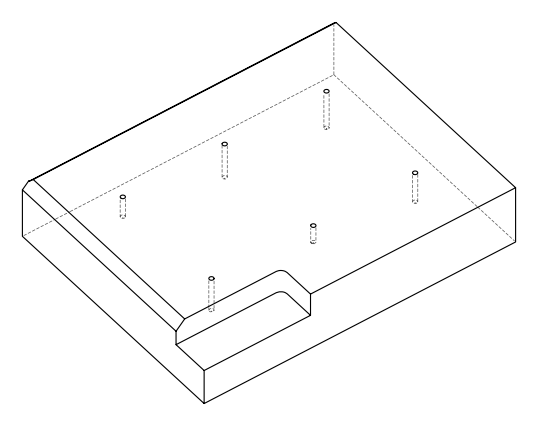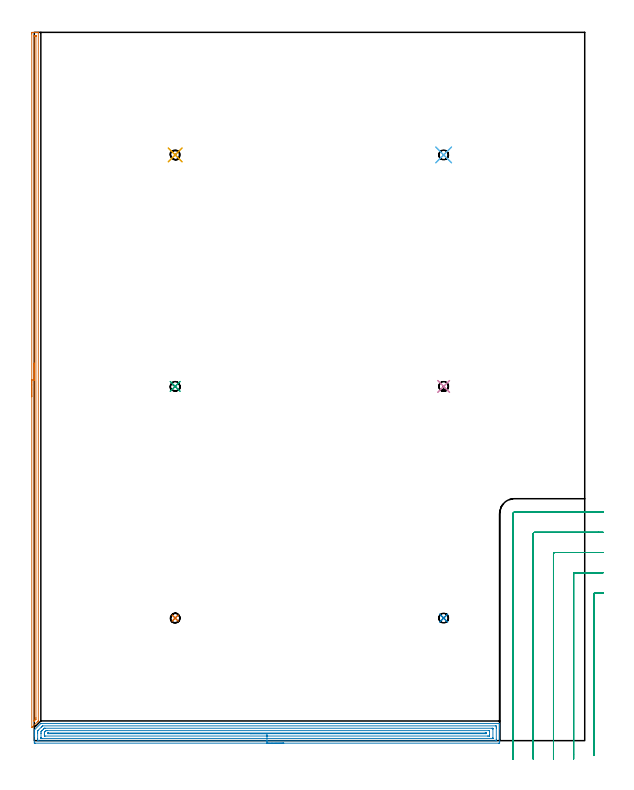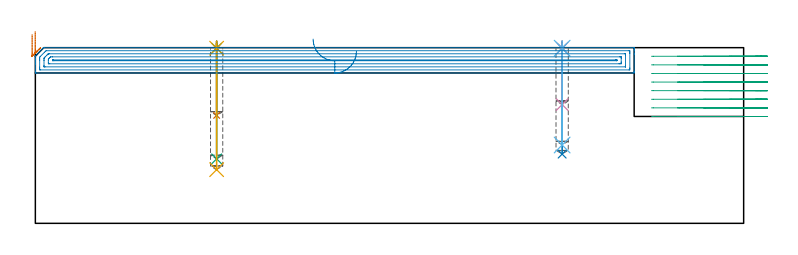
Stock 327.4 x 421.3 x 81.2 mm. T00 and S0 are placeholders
(PLAN: 15 operations, 3 tool changes, 32.6 min)
(1 SPOT_DRILL | STEP1POCKET | NXT0321_9005460120000 | 0.03 min | 1 mm3)
(2 SPOT_DRILL_1 | STEP1POCKET_1 | NXT0321_9005460120000 | 0.03 min | 0 mm3)
(3 SPOT_DRILL_2 | STEP1POCKET_2 | NXT0321_9005460120000 | 0.03 min | 0 mm3)
(4 SPOT_DRILL_3 | STEP1POCKET_3 | NXT0321_9005460120000 | 0.03 min | 0 mm3)
(5 SPOT_DRILL_4 | STEP1POCKET_4 | NXT0321_9005460120000 | 0.03 min | 0 mm3)
(6 SPOT_DRILL_5 | STEP1POCKET_5 | NXT0321_9005460120000 | 0.03 min | 0 mm3)
(7 DRILL_BLIND_HOLE_INTO_CENTER | STEP1POCKET | UGT0301_452 | 0.13 min | 758 mm3)
(8 DRILL_BLIND_HOLE_INTO_CENTER_1 | STEP1POCKET_1 | UGT0301_452 | 0.21 min | 1209 mm3)
(9 DRILL_BLIND_HOLE_INTO_CENTER_2 | STEP1POCKET_2 | UGT0301_452 | 0.22 min | 1261 mm3)
(10 DRILL_BLIND_HOLE_INTO_CENTER_3 | STEP1POCKET_3 | UGT0301_452 | 0.11 min | 632 mm3)
(11 DRILL_BLIND_HOLE_INTO_CENTER_4 | STEP1POCKET_4 | UGT0301_452 | 0.24 min | 1389 mm3)
(12 DRILL_BLIND_HOLE_INTO_CENTER_5 | STEP1POCKET_5 | UGT0301_452 | 0.19 min | 1103 mm3)
(13 AREA_MILL | FG_CHAMFER_SURFACE | UGT0205_001 | 6.75 min | 3162 mm3)
(14 AREA_MILL_1 | FG_CHAMFER_SURFACE_1 | UGT0205_001 | 11.22 min | 19350 mm3)
(15 MILL_CORNER_NOTCH_RECTANGULAR | CORNER_NOTCH_RECTANGULAR | UGT0201_008 | Follow Part, ap 4, ae 75% | 13.34 min | 230591 mm3)
(TOOL NXT0321_9005460120000 | NC Spot Drill, 142deg, 12mm, Carbide, Uncoated | D12 PA142 FL30 Z2)
(TOOL UGT0301_452 | Carbide Drill 5.7 mm | D5.7 PA118 FL57 Z2)
(TOOL UGT0205_001 | Chamfer Mill 20 x 3 x 45 deg. | D20 FL50 Z2)
(TOOL UGT0201_008 | End Mill 16 mm | D16 FL32 Z4)
(OP 1 SPOT_DRILL)
G17 G21 G94 G90
T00 M6
G54
G17 G0 G90 X83.8 Y72.9 S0 M3
G43 Z91.2 H0
G94 G81 G98 Z80.955 F250. R84.2
G80
M5
M2
(OP 2 SPOT_DRILL_1)
G17 G21 G94 G90
T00 M6
G54
G17 G0 G90 X243.5 Y72.9 S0 M3
G43 Z91.2 H0
G94 G81 G98 Z80.955 F250. R84.2
G80
M5
M2
(OP 3 SPOT_DRILL_2)
G17 G21 G94 G90
T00 M6
G54
G17 G0 G90 X83.8 Y210.7 S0 M3
G43 Z91.2 H0
G94 G81 G98 Z80.955 F250. R84.2
G80
M5
M2
(OP 4 SPOT_DRILL_3)
G17 G21 G94 G90
T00 M6
G54
G17 G0 G90 X243.5 Y210.7 S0 M3
G43 Z91.2 H0
G94 G81 G98 Z80.955 F250. R84.2
G80
M5
M2
(OP 5 SPOT_DRILL_4)
G17 G21 G94 G90
T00 M6
G54
G17 G0 G90 X83.8 Y348.4 S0 M3
G43 Z91.2 H0
G94 G81 G98 Z80.955 F250. R84.2
G80
M5
M2
(OP 6 SPOT_DRILL_5)
G17 G21 G94 G90
T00 M6
G54
G17 G0 G90 X243.5 Y348.4 S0 M3
G43 Z91.2 H0
G94 G81 G98 Z80.955 F250. R84.2
G80
M5
M2
(OP 7 DRILL_BLIND_HOLE_INTO_CENTER)
G17 G21 G94 G90
T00 M6
G54
G17 G0 G90 X83.8 Y72.9 S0 M3
G43 Z91.2 H0
G94 G81 G98 Z49.9 F250. R83.2
G80
M5
M2
(OP 8 DRILL_BLIND_HOLE_INTO_CENTER_1)
G17 G21 G94 G90
T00 M6
G54
G17 G0 G90 X243.5 Y72.9 S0 M3
G43 Z91.2 H0
G94 G81 G98 Z32. F250. R83.2
G80
M5
M2
(OP 9 DRILL_BLIND_HOLE_INTO_CENTER_2)
G17 G21 G94 G90
T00 M6
G54
G17 G0 G90 X83.8 Y210.7 S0 M3
G43 Z91.2 H0
G94 G81 G98 Z29.8 F250. R83.2
G80
M5
M2
(OP 10 DRILL_BLIND_HOLE_INTO_CENTER_3)
G17 G21 G94 G90
T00 M6
G54
G17 G0 G90 X243.5 Y210.7 S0 M3
G43 Z91.2 H0
G94 G81 G98 Z54.9 F250. R83.2
G80
M5
M2
(OP 11 DRILL_BLIND_HOLE_INTO_CENTER_4)
G17 G21 G94 G90
T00 M6
G54
G17 G0 G90 X83.8 Y348.4 S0 M3
G43 Z91.2 H0
G94 G81 G98 Z24.8 F250. R83.2
G80
M5
M2
(OP 12 DRILL_BLIND_HOLE_INTO_CENTER_5)
G17 G21 G94 G90
T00 M6
G54
G17 G0 G90 X243.5 Y348.4 S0 M3
G43 Z91.2 H0
G94 G81 G98 Z36.2 F250. R83.2
G80
M5
M2
(OP 13 AREA_MILL)
G17 G21 G94 G90
T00 M6
G54
G17 G0 G90 X-1.5 Y204.55 S1061 M3
G43 Z91.2 H0
Z87.3
G94 G1 Y204.588 Z86.428 F250.
Y204.702 Z85.564
Y204.891 Z84.712
Y205.153 Z83.88
Y205.487 Z83.074
Y205.89 Z82.3
Y206.359 Z81.564
Y206.89 Z80.872
Y207.479 Z80.229
Y208.122 Z79.64
Y208.814 Z79.109
Y209.55 Z78.64
Y210.324 Z78.237
Y211.13 Z77.903
Y211.962 Z77.641
Y212.814 Z77.452
Y213.679 Z77.338
Y214.55 Z77.3
Y420.387
X-1.499 Y420.67 Z77.301
X-1.492 Y421.273 Z77.304
X-1.491 Y421.293 Z77.305
X-0.889 Y421.3 Z77.906
X0.531 Z79.327
X0.896 Z79.692
X1.628 Z80.428
X1.899 Z80.699
X2.333 Y421.297 Z81.125
X2.398 Y421.295 Z81.189
Y421.294
X2.4 Y421.116 Z81.2
Y12.007
X2.394 Y11.703 Z81.188
X2.389 Y11.688 Z81.185
X1.814 Y11.113 Z80.613
X-1.167 Y8.132 Z77.632
X-1.336 Y7.963 Z77.461
X-1.469 Y7.834 Z77.329
X-1.494 Y7.817 Z77.303
X-1.499 Y7.834 Z77.299
X-1.5 Y214.55 Z77.3
X-0.086 Z78.714
Y418.97
X-0.085 Y419.06 Z78.715
X-0.081 Y419.238 Z78.719
X-0.079 Y419.284 Z78.721
X-0.072 Y419.29 Z78.728
X-0.048 Y419.294 Z78.752
X0.004 Y419.297 Z78.804
X0.479 Y419.3 Z79.279
X0.896 Y419.299 Z79.696
X0.956 Y419.297 Z79.756
X0.973 Y419.294 Z79.773
X0.977 Y419.292 Z79.777
X0.979 Y419.267 Z79.779
X0.983 Y419.149 Z79.783
X0.985 Y418.971 Z79.785
X0.986 Y418.881 Z79.786
Y13.707
X0.983 Y12.902 Z79.783
X0.98 Y12.817 Z79.78
X0.975 Y12.737 Z79.775
X0.896 Y12.654 Z79.696
X0.576 Y12.328 Z79.376
X0.004 Y11.754 Z78.804
X-0.04 Y11.712 Z78.76
X-0.074 Y11.683 Z78.726
X-0.078 Y11.682 Z78.722
X-0.08 Y11.69 Z78.72
X-0.083 Y11.739 Z78.717
X-0.085 Y11.918 Z78.715
X-0.086 Y12.007 Z78.714
Y214.55
Y215.422 Z78.752
Y216.287 Z78.866
Y217.138 Z79.055
Y217.97 Z79.317
Y218.776 Z79.651
Y219.55 Z80.054
Y220.286 Z80.523
Y220.978 Z81.054
Y221.621 Z81.643
Y222.211 Z82.286
Y222.742 Z82.979
Y223.21 Z83.714
Y223.613 Z84.488
Y223.947 Z85.294
Y224.209 Z86.126
Y224.398 Z86.978
Y224.512 Z87.843
Y224.55 Z88.714
G0 Z91.2
M5
M2
(OP 14 AREA_MILL_1)
G17 G21 G94 G90
T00 M6
G54
G17 G0 G90 X148.4 Y-1.5 S1061 M3
G43 Z91.2 H0
Z79.5
G94 G1 X148.362 Z78.628 F250.
X148.248 Z77.764
X148.059 Z76.912
X147.797 Z76.08
X147.463 Z75.274
X147.06 Z74.5
X146.592 Z73.764
X146.06 Z73.072
X145.471 Z72.429
X144.828 Z71.84
X144.136 Z71.308
X143.4 Z70.84
X142.626 Z70.437
X141.82 Z70.103
X140.988 Z69.841
X140.136 Z69.652
X139.272 Z69.538
X138.4 Z69.5
X0.598 Y-1.499 Z69.501
X0.073 Y-1.494 Z69.503
X0.008 Y-1.491 Z69.506
X0. Y-0.972 Z70.025
Y2.576 Z73.571
Y3.161 Z74.158
Y3.463 Z74.46
Y4.048 Z75.044
Y4.35 Z75.346
Y4.955 Z75.954
Y5.237 Z76.236
Y6.083 Z77.083
Y6.114 Z77.113
Y6.3 Z77.297
X3.814 Y10.115 Z81.113
X3.838 Y10.138 Z81.136
X3.913 Y10.207 Z81.191
X4.163 Y10.2 Z81.2
X276.648
X276.79 Y10.197 Z81.188
X276.793 Y10.172 Z81.164
X276.8 Y9.84 Z80.839
Y9.39 Z80.389
Y8.785 Z79.78
Y7.595 Z78.592
Y7.011 Z78.005
Y-0.679 Z70.318
X276.797 Y-0.972 Z70.025
X276.792 Y-1.492 Z69.506
X276.727 Y-1.494 Z69.503
X276.202 Y-1.5 Z69.5
X138.4
Y-0.086 Z70.914
X2.383
X2.01 Y-0.085 Z70.915
X2.003 Y0.292 Z71.292
X2.001 Y0.802 Z71.802
X2. Y1.182 Z72.182
Y4.35 Z75.35
Y4.729 Z75.729
X2.003 Y5.237 Z76.237
X2.008 Y5.609 Z76.609
X2.023 Y5.861 Z76.861
X2.275 Y6.124 Z77.124
X2.328 Y6.178 Z77.178
X4.166 Y8.016 Z79.016
X4.554 Y8.399 Z79.399
X4.947 Y8.785 Z79.785
X5.057 Y8.786 Z79.786
X274.417
X274.79 Y8.785 Z79.785
X274.797 Y8.408 Z79.408
X274.799 Y7.898 Z78.898
X274.8 Y7.518 Z78.518
X274.799 Y0.802 Z71.802
X274.798 Y0.425 Z71.425
X274.79 Y-0.085 Z70.915
X274.419 Y-0.086 Z70.914
X138.4
Y1.328 Z72.328
X4.528 Y1.329 Z72.329
X4.166 Y1.33 Z72.33
X4.045 Y1.333 Z72.333
X4.011 Y1.335 Z72.335
X4.006 Y1.415 Z72.415
X4.002 Y1.524 Z72.524
X4. Y1.689 Z72.689
Y1.854 Z72.854
Y4.35 Z75.35
Y4.515 Z75.515
X4.005 Y5.237 Z76.237
X4.007 Y5.395 Z76.395
X4.166 Y5.563 Z76.563
X4.445 Y5.846 Z76.846
X4.723 Y6.124 Z77.124
X5.335 Y6.735 Z77.735
X5.61 Y7.011 Z78.011
X5.781 Y7.179 Z78.179
X5.95 Y7.341 Z78.341
X5.987 Y7.365 Z78.365
X6.016 Y7.368 Z78.368
X6.082 Y7.37 Z78.37
X6.214 Y7.371 Z78.371
X6.479 Y7.372 Z78.372
X272.272 Y7.371 Z78.371
X272.634 Y7.369 Z78.369
X272.754 Y7.367 Z78.367
X272.789 Y7.365 Z78.365
X272.794 Y7.285 Z78.285
X272.798 Y7.176 Z78.176
X272.8 Y7.011 Z78.011
Y6.846 Z77.846
X272.799 Y1.689 Z72.689
X272.798 Y1.526 Z72.526
X272.79 Y1.36 Z72.36
X272.784 Y1.334 Z72.334
X272.769 Y1.332 Z72.332
X272.725 Y1.33 Z72.33
X272.634 Y1.329 Z72.329
X138.4 Y1.328 Z72.328
Y2.743 Z73.743
X6.673
X6.079 Y2.748 Z73.748
X6.014 Y2.749 Z73.749
X6.01 Y2.835 Z73.835
X6.005 Y3.027 Z74.027
X6. Y3.413 Z74.413
Y4.3 Z75.3
X6.001 Y4.35 Z75.35
X6.01 Y4.768 Z75.768
X6.025 Y4.964 Z75.964
X6.122 Y5.066 Z76.066
X6.288 Y5.237 Z76.237
X6.564 Y5.513 Z76.513
X6.841 Y5.788 Z76.788
X7.015 Y5.951 Z76.951
X7.733 Y5.956 Z76.956
X7.901 Y5.957 Z76.957
X270.127
X270.721 Y5.952 Z76.952
X270.785 Y5.95 Z76.95
X270.79 Y5.865 Z76.865
X270.795 Y5.673 Z76.673
X270.8 Y5.287 Z76.287
Y3.513 Z74.513
Y3.463 Z74.463
X270.794 Y3.045 Z74.045
X270.79 Y2.836 Z73.836
X270.777 Y2.749 Z73.749
X270.678 Y2.747 Z73.747
X269.958 Y2.743 Z73.743
X269.791
X138.4
Y4.157 Z75.157
X8.625
X8.431 Y4.158 Z75.158
X8.043 Y4.163 Z75.163
X8.009 Y4.166 Z75.166
X8.005 Y4.177 Z75.177
X8.001 Y4.207 Z75.207
Y4.261 Z75.261
X8.004 Y4.35 Z75.35
X8.013 Y4.502 Z75.502
X8.038 Y4.528 Z75.528
X8.109 Y4.536 Z75.536
X8.237 Y4.54 Z75.54
X8.431 Y4.543 Z75.543
X268.175
X268.369 Y4.542 Z75.542
X268.756 Y4.537 Z75.537
X268.791 Y4.534 Z75.534
X268.795 Y4.523 Z75.523
X268.799 Y4.493 Z75.493
X268.8 Y4.439 Z75.439
X268.798 Y4.35 Z75.35
X268.791 Y4.195 Z75.195
X268.787 Y4.164 Z75.164
X268.692 Y4.16 Z75.16
X268.563 Y4.158 Z75.158
X138.4 Y4.157 Z75.157
X137.528 Z75.195
X136.664 Z75.309
X135.812 Z75.498
X134.98 Z75.76
X134.174 Z76.094
X133.4 Z76.497
X132.664 Z76.965
X131.972 Z77.496
X131.329 Z78.086
X130.74 Z78.729
X130.208 Z79.421
X129.74 Z80.157
X129.337 Z80.931
X129.003 Z81.737
X128.741 Z82.569
X128.552 Z83.42
X128.438 Z84.285
X128.4 Z85.157
G0 Z91.2
M5
M2
(OP 15 MILL_CORNER_NOTCH_RECTANGULAR)
G17 G21 G94 G90
T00 M6
G54
G17 G0 G90 X338.4 Y87.9 S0 M3
G43 Z91.2 H0
Z77.225
G94 G1 X335.4 F250.
X333.595 F500.
G3 X332.8 Y87.105 R0.8
G1 Y-5.903
Y-8.903 F250.
G0 Z91.2
X338.4 Y99.9
Z77.225
G1 X335.4
X321.595 F500.
G3 X320.8 Y99.105 R0.8
G1 Y-7.921
Y-8.
X320.793 Y-11. F250.
G0 Z91.2
X338.4 Y111.9
Z77.225
G1 X335.4
X309.595 F500.
G3 X308.8 Y111.105 R0.8
G1 Y-7.921
Y-8.
X308.79 Y-11. F250.
G0 Z91.2
X338.4 Y123.9
Z77.225
G1 X335.4
X297.596 F500.
G3 X296.8 Y123.104 R0.8
G1 Y-7.921
Y-8.
X296.78 Y-11. F250.
G0 Z91.2
X338.4 Y135.9
Z77.225
G1 X335.4
X285.6 F500.
G3 X284.8 Y135.1 R0.8
G1 Y-7.921
Y-10.921 F250.
G0 Z91.2
X338.4 Y87.9
Z73.25
G1 X335.4
X333.595 F500.
G3 X332.8 Y87.105 R0.8
G1 Y-5.903
Y-8.903 F250.
G0 Z91.2
X338.4 Y99.9
Z73.25
G1 X335.4
X321.595 F500.
G3 X320.8 Y99.105 R0.8
G1 Y-8.
Y-11. F250.
G0 Z91.2
X338.4 Y111.9
Z73.25
G1 X335.4
X309.595 F500.
G3 X308.8 Y111.105 R0.8
G1 Y-8.
Y-11. F250.
G0 Z91.2
X338.4 Y123.9
Z73.25
G1 X335.4
X297.596 F500.
G3 X296.8 Y123.104 R0.8
G1 Y-8.
Y-11. F250.
G0 Z91.2
X338.4 Y135.9
Z73.25
G1 X335.4
X285.6 F500.
G3 X284.8 Y135.1 R0.8
G1 Y-8.
Y-11. F250.
G0 Z91.2
X338.4 Y87.9
Z69.275
G1 X335.4
X333.595 F500.
G3 X332.8 Y87.105 R0.8
G1 Y-5.903
Y-8.903 F250.
G0 Z91.2
X338.4 Y99.9
Z69.275
G1 X335.4
X321.595 F500.
G3 X320.8 Y99.105 R0.8
G1 Y-8.
Y-11. F250.
G0 Z91.2
X338.4 Y111.9
Z69.275
G1 X335.4
X309.595 F500.
G3 X308.8 Y111.105 R0.8
G1 Y-8.
Y-11. F250.
G0 Z91.2
X338.4 Y123.9
Z69.275
G1 X335.4
X297.596 F500.
G3 X296.8 Y123.104 R0.8
G1 Y-8.
Y-11. F250.
G0 Z91.2
X338.4 Y135.9
Z69.275
G1 X335.4
X285.6 F500.
G3 X284.8 Y135.1 R0.8
G1 Y-8.
Y-11. F250.
G0 Z91.2
X338.4 Y87.9
Z65.3
G1 X335.4
X333.595 F500.
G3 X332.8 Y87.105 R0.8
G1 Y-5.903
Y-8.903 F250.
G0 Z91.2
X338.4 Y99.9
Z65.3
G1 X335.4
X321.595 F500.
G3 X320.8 Y99.105 R0.8
G1 Y-8.
Y-11. F250.
G0 Z91.2
X338.4 Y111.9
Z65.3
G1 X335.4
X309.595 F500.
G3 X308.8 Y111.105 R0.8
G1 Y-8.
Y-11. F250.
G0 Z91.2
X338.4 Y123.9
Z65.3
G1 X335.4
X297.596 F500.
G3 X296.8 Y123.104 R0.8
G1 Y-8.
Y-11. F250.
G0 Z91.2
X338.4 Y135.9
Z65.3
G1 X335.4
X285.6 F500.
G3 X284.8 Y135.1 R0.8
G1 Y-8.
Y-11. F250.
G0 Z91.2
X338.4 Y87.9
Z61.325
G1 X335.4
X333.595 F500.
G3 X332.8 Y87.105 R0.8
G1 Y-5.903
Y-8.903 F250.
G0 Z91.2
X338.4 Y99.9
Z61.325
G1 X335.4
X321.595 F500.
G3 X320.8 Y99.105 R0.8
G1 Y-8.
Y-11. F250.
G0 Z91.2
X338.4 Y111.9
Z61.325
G1 X335.4
X309.595 F500.
G3 X308.8 Y111.105 R0.8
G1 Y-8.
Y-11. F250.
G0 Z91.2
X338.4 Y123.9
Z61.325
G1 X335.4
X297.596 F500.
G3 X296.8 Y123.104 R0.8
G1 Y-8.
Y-11. F250.
G0 Z91.2
X338.4 Y135.9
Z61.325
G1 X335.4
X285.6 F500.
G3 X284.8 Y135.1 R0.8
G1 Y-8.
Y-11. F250.
G0 Z91.2
X338.4 Y87.9
Z57.35
G1 X335.4
X333.595 F500.
G3 X332.8 Y87.105 R0.8
G1 Y-5.903
Y-8.903 F250.
G0 Z91.2
X338.4 Y99.9
Z57.35
G1 X335.4
X321.595 F500.
G3 X320.8 Y99.105 R0.8
G1 Y-8.
Y-11. F250.
G0 Z91.2
X338.4 Y111.9
Z57.35
G1 X335.4
X309.595 F500.
G3 X308.8 Y111.105 R0.8
G1 Y-8.
Y-11. F250.
G0 Z91.2
X338.4 Y123.9
Z57.35
G1 X335.4
X297.596 F500.
G3 X296.8 Y123.104 R0.8
G1 Y-8.
Y-11. F250.
G0 Z91.2
X338.4 Y135.9
Z57.35
G1 X335.4
X285.6 F500.
G3 X284.8 Y135.1 R0.8
G1 Y-8.
Y-11. F250.
G0 Z91.2
X338.4 Y87.9
Z53.375
G1 X335.4
X333.595 F500.
G3 X332.8 Y87.105 R0.8
G1 Y-5.903
Y-8.903 F250.
G0 Z91.2
X338.4 Y99.9
Z53.375
G1 X335.4
X321.595 F500.
G3 X320.8 Y99.105 R0.8
G1 Y-8.
Y-11. F250.
G0 Z91.2
X338.4 Y111.9
Z53.375
G1 X335.4
X309.595 F500.
G3 X308.8 Y111.105 R0.8
G1 Y-8.
Y-11. F250.
G0 Z91.2
X338.4 Y123.9
Z53.375
G1 X335.4
X297.596 F500.
G3 X296.8 Y123.104 R0.8
G1 Y-8.
Y-11. F250.
G0 Z91.2
X338.4 Y135.9
Z53.375
G1 X335.4
X285.6 F500.
G3 X284.8 Y135.1 R0.8
G1 Y-8.
Y-11. F250.
G0 Z91.2
X338.4 Y87.9
Z49.4
G1 X335.4
X333.595 F500.
G3 X332.8 Y87.105 R0.8
G1 Y-5.903
Y-8.903 F250.
G0 Z91.2
X338.4 Y99.9
Z49.4
G1 X335.4
X321.595 F500.
G3 X320.8 Y99.105 R0.8
G1 Y-8.
Y-11. F250.
G0 Z91.2
X338.4 Y111.9
Z49.4
G1 X335.4
X309.595 F500.
G3 X308.8 Y111.105 R0.8
G1 Y-8.
Y-11. F250.
G0 Z91.2
X338.4 Y123.9
Z49.4
G1 X335.4
X297.596 F500.
G3 X296.8 Y123.104 R0.8
G1 Y-8.
Y-11. F250.
G0 Z91.2
X338.4 Y135.9
Z49.4
G1 X335.4
X285.6 F500.
G3 X284.8 Y135.1 R0.8
G1 Y-8.
Y-11. F250.
G0 Z91.2
M5
M2
